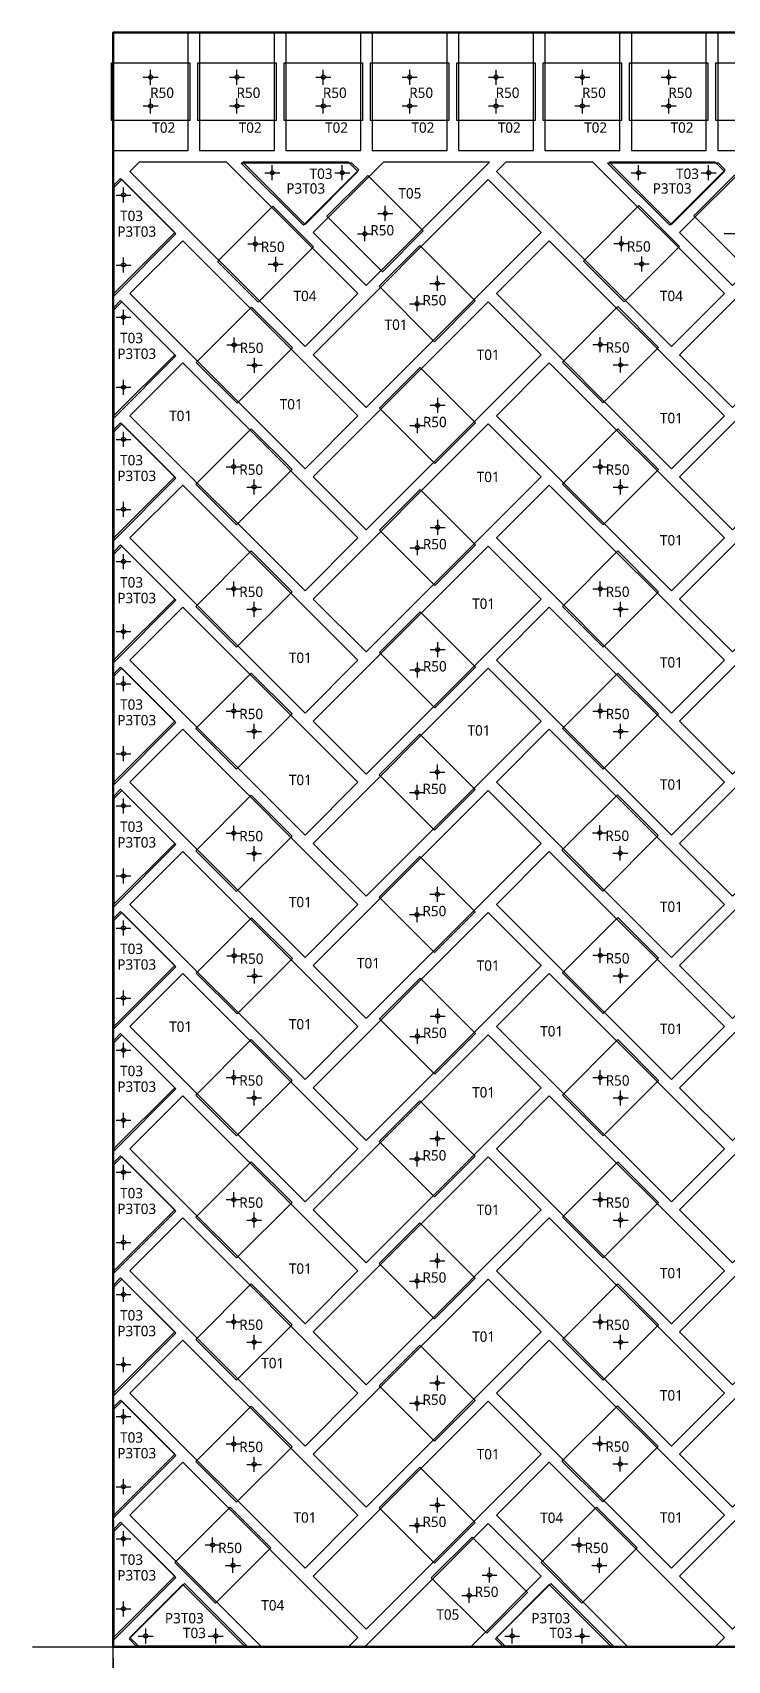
# Model space of a CAD drawing. Header units: millimetres. Extents: x -190 to 8130, y -7782 to 208.
# Drawn here: x 5075 to 5678, y -2635 to -1222 of the extents above; entities that cross this region are included whole.
import ezdxf
from ezdxf.enums import TextEntityAlignment as Align

# ---------------------------------------------------------------- set-up
doc = ezdxf.new("R2010")
doc.units = ezdxf.units.MM
for name, color, linetype in [('BOARD', 7, 'Continuous'), ('DIM', 8, 'Continuous'), ('ORIGIN', 1, 'Continuous'), ('P3_CLIP', 4, 'Continuous'), ('P3_HOLE', 1, 'Continuous'), ('P3_SLIP', 7, 'Continuous'), ('P3_TXT_B', 7, 'Continuous'), ('P3_TXT_C', 4, 'Continuous')]:
    doc.layers.add(name, color=color, linetype=linetype)
doc.styles.add('CN', font='msyh.ttc')
doc.dimstyles.new('MM', dxfattribs={"dimtxt": 34, "dimasz": 20, "dimexe": 12, "dimexo": 10, "dimgap": 8, "dimtad": 1, "dimdec": 1, "dimdsep": 46, "dimtxsty": 'CN', "dimcen": 2.5, "dimazin": 3, "dimtfac": 1, "dimtmove": 0, "dimatfit": 3})

msp = doc.modelspace()

# ---------------------------------------------------------------- linework, layer by layer
at = {"layer": 'BOARD', "lineweight": 50}
msp.add_lwpolyline([(5145, -2623.5), (6645, -2623.5), (6645, -1222), (5145, -1222)], close=True, dxfattribs=at)
at = {"layer": 'ORIGIN'}
for p, q in [((5145, -2693.5), (5145, -2533.5)), ((5075, -2623.5), (5235, -2623.5))]:
    msp.add_line(p, q, dxfattribs=at)
at = {"layer": 'P3_CLIP'}
for points in [[(5143.5, -1298.25), (5143.5, -1248.25), (5211.5, -1248.25), (5211.5, -1298.25)], [(5218.5, -1298.25), (5218.5, -1248.25), (5286.5, -1248.25), (5286.5, -1298.25)], [(5293.5, -1298.25), (5293.5, -1248.25), (5361.5, -1248.25), (5361.5, -1298.25)], [(5368.5, -1298.25), (5368.5, -1248.25), (5436.5, -1248.25), (5436.5, -1298.25)], [(5443.5, -1298.25), (5443.5, -1248.25), (5511.5, -1248.25), (5511.5, -1298.25)], [(5518.5, -1298.25), (5518.5, -1248.25), (5586.5, -1248.25), (5586.5, -1298.25)], [(5593.5, -1298.25), (5593.5, -1248.25), (5661.5, -1248.25), (5661.5, -1298.25)], [(5668.5, -1298.25), (5668.5, -1248.25), (5736.5, -1248.25), (5736.5, -1298.25)], [(5352.4, -1335.28), (5256.23, -1335.29), (5310.3, -1389.34), (5358.38, -1341.26)], [(5670.59, -1335.28), (5574.43, -1335.28), (5628.49, -1389.34), (5676.57, -1341.26)], [(5145.5, -1354.59), (5145.5, -1450.76), (5199.56, -1396.7), (5151.48, -1348.61)], [(5414.13, -1394.26), (5378.78, -1429.62), (5330.69, -1381.53), (5366.05, -1346.18)], [(5732.65, -1393.94), (5697.29, -1429.3), (5649.21, -1381.22), (5684.56, -1345.86)], [(5319.01, -1407.96), (5283.66, -1372.6), (5235.57, -1420.69), (5270.93, -1456.04)], [(5636.89, -1407.64), (5601.54, -1372.29), (5553.45, -1420.37), (5588.81, -1455.73)], [(5459.42, -1455.03), (5424.07, -1490.39), (5375.98, -1442.31), (5411.34, -1406.95)], [(5145.5, -1460.66), (5145.5, -1556.82), (5199.56, -1502.76), (5151.48, -1454.68)], [(5300.64, -1495.66), (5265.28, -1460.3), (5217.2, -1508.38), (5252.56, -1543.74)], [(5618.52, -1495.34), (5583.17, -1459.98), (5535.08, -1508.07), (5570.44, -1543.42)], [(5459.74, -1560.78), (5424.38, -1596.14), (5376.3, -1548.06), (5411.66, -1512.7)], [(5145.5, -1566.73), (5145.5, -1662.89), (5199.56, -1608.83), (5151.48, -1560.75)], [(5300.32, -1601.4), (5264.97, -1566.05), (5216.89, -1614.13), (5252.24, -1649.49)], [(5618.52, -1601.4), (5583.17, -1566.05), (5535.08, -1614.13), (5570.44, -1649.49)], [(5459.74, -1666.85), (5424.38, -1702.21), (5376.3, -1654.12), (5411.66, -1618.77)], [(5145.5, -1672.79), (5145.5, -1768.95), (5199.56, -1714.89), (5151.48, -1666.81)], [(5300.32, -1707.47), (5264.97, -1672.12), (5216.89, -1720.2), (5252.24, -1755.55)], [(5618.52, -1707.47), (5583.17, -1672.12), (5535.08, -1720.2), (5570.44, -1755.55)], [(5459.74, -1772.91), (5424.38, -1808.27), (5376.3, -1760.19), (5411.66, -1724.83)], [(5145.5, -1778.86), (5145.5, -1875.02), (5199.56, -1820.96), (5151.48, -1772.88)], [(5300.32, -1813.54), (5264.97, -1778.18), (5216.88, -1826.27), (5252.24, -1861.62)], [(5618.52, -1813.54), (5583.17, -1778.18), (5535.08, -1826.27), (5570.44, -1861.62)], [(5459.42, -1879.3), (5424.07, -1914.65), (5375.99, -1866.57), (5411.34, -1831.22)], [(5145.5, -1884.93), (5145.5, -1981.09), (5199.56, -1927.03), (5151.48, -1878.95)], [(5300.32, -1919.6), (5264.97, -1884.25), (5216.89, -1932.33), (5252.24, -1967.68)], [(5618.21, -1919.29), (5582.85, -1883.93), (5534.77, -1932.01), (5570.12, -1967.37)], [(5459.42, -1985.36), (5424.07, -2020.72), (5375.98, -1972.64), (5411.34, -1937.28)], [(5145.5, -1990.99), (5145.5, -2087.15), (5199.56, -2033.09), (5151.48, -1985.01)], [(5300.64, -2025.99), (5265.28, -1990.63), (5217.2, -2038.71), (5252.56, -2074.07)], [(5618.52, -2025.67), (5583.17, -1990.31), (5535.08, -2038.4), (5570.44, -2073.75)], [(5459.74, -2091.11), (5424.38, -2126.47), (5376.3, -2078.39), (5411.66, -2043.03)], [(5145.5, -2097.06), (5145.5, -2193.22), (5199.56, -2139.16), (5151.48, -2091.08)], [(5300.32, -2131.73), (5264.97, -2096.38), (5216.89, -2144.46), (5252.24, -2179.82)], [(5618.52, -2131.73), (5583.17, -2096.38), (5535.08, -2144.46), (5570.44, -2179.82)], [(5459.42, -2197.5), (5424.07, -2232.85), (5375.99, -2184.77), (5411.34, -2149.42)], [(5145.5, -2203.12), (5145.5, -2299.28), (5199.56, -2245.22), (5151.48, -2197.14)], [(5300.32, -2237.8), (5264.97, -2202.45), (5216.89, -2250.53), (5252.24, -2285.88)], [(5618.52, -2237.8), (5583.17, -2202.45), (5535.08, -2250.53), (5570.44, -2285.88)], [(5459.42, -2303.56), (5424.07, -2338.92), (5375.98, -2290.83), (5411.34, -2255.48)], [(5145.5, -2309.19), (5145.5, -2405.35), (5199.56, -2351.29), (5151.48, -2303.21)], [(5300.32, -2343.87), (5264.97, -2308.51), (5216.88, -2356.6), (5252.24, -2391.95)], [(5618.52, -2343.87), (5583.17, -2308.51), (5535.08, -2356.6), (5570.44, -2391.95)], [(5459.42, -2409.63), (5424.07, -2444.98), (5375.99, -2396.9), (5411.34, -2361.55)], [(5145.5, -2415.26), (5145.5, -2511.42), (5199.56, -2457.36), (5151.48, -2409.28)], [(5300.32, -2449.93), (5264.97, -2414.58), (5216.89, -2462.66), (5252.24, -2498.01)], [(5618.21, -2449.62), (5582.85, -2414.26), (5534.77, -2462.34), (5570.12, -2497.7)], [(5459.42, -2515.7), (5424.07, -2551.05), (5375.99, -2502.97), (5411.34, -2467.61)], [(5145.5, -2521.32), (5145.5, -2617.48), (5199.56, -2563.42), (5151.48, -2515.34)], [(5281.95, -2537.63), (5246.6, -2502.27), (5198.51, -2550.36), (5233.87, -2585.71)], [(5600.15, -2537.63), (5564.8, -2502.27), (5516.71, -2550.36), (5552.07, -2585.71)], [(5504.71, -2576.47), (5469.36, -2611.82), (5421.28, -2563.74), (5456.63, -2528.39)], [(5164.81, -2622.72), (5260.97, -2622.72), (5206.91, -2568.66), (5158.83, -2616.74)], [(5483.01, -2622.72), (5579.17, -2622.72), (5525.11, -2568.66), (5477.03, -2616.74)]]:
    msp.add_lwpolyline(points, close=True, dxfattribs=at)
at = {"layer": 'P3_HOLE'}
for p, q in [((5177.5, -1267.25), (5177.5, -1254.25)), ((5252.5, -1267.25), (5252.5, -1254.25)), ((5327.5, -1267.25), (5327.5, -1254.25)), ((5402.5, -1267.25), (5402.5, -1254.25)), ((5477.5, -1267.25), (5477.5, -1254.25)), ((5552.5, -1267.25), (5552.5, -1254.25)), ((5627.5, -1267.25), (5627.5, -1254.25)), ((5171, -1260.75), (5184, -1260.75)), ((5246, -1260.75), (5259, -1260.75)), ((5321, -1260.75), (5334, -1260.75)), ((5396, -1260.75), (5409, -1260.75)), ((5471, -1260.75), (5484, -1260.75)), ((5546, -1260.75), (5559, -1260.75)), ((5621, -1260.75), (5634, -1260.75)), ((5171, -1285.75), (5184, -1285.75)), ((5177.5, -1292.25), (5177.5, -1279.25)), ((5246, -1285.75), (5259, -1285.75)), ((5252.5, -1292.25), (5252.5, -1279.25)), ((5321, -1285.75), (5334, -1285.75)), ((5327.5, -1292.25), (5327.5, -1279.25)), ((5396, -1285.75), (5409, -1285.75)), ((5402.5, -1292.25), (5402.5, -1279.25)), ((5471, -1285.75), (5484, -1285.75)), ((5477.5, -1292.25), (5477.5, -1279.25)), ((5546, -1285.75), (5559, -1285.75)), ((5552.5, -1292.25), (5552.5, -1279.25)), ((5621, -1285.75), (5634, -1285.75)), ((5627.5, -1292.25), (5627.5, -1279.25)), ((5283.11, -1350.27), (5283.11, -1337.27)), ((5343.92, -1350.27), (5343.92, -1337.27)), ((5601.3, -1350.27), (5601.3, -1337.27)), ((5662.11, -1350.27), (5662.11, -1337.27)), ((5153.99, -1369.58), (5153.99, -1356.58)), ((5276.61, -1343.77), (5289.61, -1343.77)), ((5337.42, -1343.77), (5350.42, -1343.77)), ((5594.8, -1343.77), (5607.8, -1343.77)), ((5655.61, -1343.77), (5668.61, -1343.77)), ((5147.49, -1363.08), (5160.49, -1363.08)), ((5374.75, -1379.06), (5387.75, -1379.06)), ((5381.25, -1385.56), (5381.25, -1372.56)), ((5268.45, -1411.98), (5268.45, -1398.98)), ((5357.07, -1396.74), (5370.07, -1396.74)), ((5363.57, -1403.24), (5363.57, -1390.24)), ((5586.33, -1411.67), (5586.33, -1398.67)), ((5675.59, -1396.42), (5688.59, -1396.42)), ((5261.95, -1405.48), (5274.95, -1405.48)), ((5579.83, -1405.17), (5592.83, -1405.17)), ((5147.49, -1423.89), (5160.49, -1423.89)), ((5153.99, -1430.39), (5153.99, -1417.39)), ((5279.63, -1423.16), (5292.63, -1423.16)), ((5286.13, -1429.66), (5286.13, -1416.66)), ((5597.51, -1422.85), (5610.51, -1422.85)), ((5604.01, -1429.35), (5604.01, -1416.35)), ((5420.04, -1439.83), (5433.04, -1439.83)), ((5426.54, -1446.33), (5426.54, -1433.33)), ((5408.86, -1464.01), (5408.86, -1451.01)), ((5147.49, -1469.14), (5160.49, -1469.14)), ((5153.99, -1475.64), (5153.99, -1462.64)), ((5402.36, -1457.51), (5415.36, -1457.51)), ((5243.58, -1493.18), (5256.58, -1493.18)), ((5250.08, -1499.68), (5250.08, -1486.68)), ((5561.46, -1492.86), (5574.46, -1492.86)), ((5567.96, -1499.36), (5567.96, -1486.36)), ((5261.26, -1510.86), (5274.26, -1510.86)), ((5267.76, -1517.36), (5267.76, -1504.36)), ((5579.14, -1510.54), (5592.14, -1510.54)), ((5585.64, -1517.04), (5585.64, -1504.04)), ((5153.99, -1536.45), (5153.99, -1523.45)), ((5147.49, -1529.95), (5160.49, -1529.95)), ((5426.86, -1552.08), (5426.86, -1539.08)), ((5420.36, -1545.58), (5433.36, -1545.58)), ((5153.99, -1581.71), (5153.99, -1568.71)), ((5402.68, -1563.26), (5415.68, -1563.26)), ((5409.18, -1569.76), (5409.18, -1556.76)), ((5147.49, -1575.21), (5160.49, -1575.21)), ((5249.77, -1605.43), (5249.77, -1592.43)), ((5567.96, -1605.43), (5567.96, -1592.43)), ((5243.27, -1598.93), (5256.27, -1598.93)), ((5267.44, -1623.11), (5267.44, -1610.11)), ((5561.46, -1598.93), (5574.46, -1598.93)), ((5585.64, -1623.11), (5585.64, -1610.11)), ((5260.94, -1616.61), (5273.94, -1616.61)), ((5579.14, -1616.61), (5592.14, -1616.61)), ((5147.49, -1636.02), (5160.49, -1636.02)), ((5153.99, -1642.52), (5153.99, -1629.52)), ((5420.36, -1651.65), (5433.36, -1651.65)), ((5426.86, -1658.15), (5426.86, -1645.15)), ((5409.18, -1675.83), (5409.18, -1662.83)), ((5147.49, -1681.27), (5160.49, -1681.27)), ((5153.99, -1687.77), (5153.99, -1674.77)), ((5402.68, -1669.33), (5415.68, -1669.33)), ((5243.27, -1705), (5256.27, -1705)), ((5249.77, -1711.5), (5249.77, -1698.5)), ((5561.46, -1705), (5574.46, -1705)), ((5567.96, -1711.5), (5567.96, -1698.5)), ((5260.94, -1722.67), (5273.94, -1722.67)), ((5267.44, -1729.17), (5267.44, -1716.17)), ((5579.14, -1722.67), (5592.14, -1722.67)), ((5585.64, -1729.17), (5585.64, -1716.17)), ((5153.99, -1748.58), (5153.99, -1735.58)), ((5147.49, -1742.08), (5160.49, -1742.08)), ((5426.86, -1764.21), (5426.86, -1751.21)), ((5420.36, -1757.71), (5433.36, -1757.71)), ((5153.99, -1793.84), (5153.99, -1780.84)), ((5402.68, -1775.39), (5415.68, -1775.39)), ((5409.18, -1781.89), (5409.18, -1768.89)), ((5147.49, -1787.34), (5160.49, -1787.34)), ((5249.76, -1817.56), (5249.76, -1804.56)), ((5567.96, -1817.56), (5567.96, -1804.56)), ((5243.26, -1811.06), (5256.26, -1811.06)), ((5267.44, -1835.24), (5267.44, -1822.24)), ((5561.46, -1811.06), (5574.46, -1811.06)), ((5585.64, -1835.24), (5585.64, -1822.24)), ((5260.94, -1828.74), (5273.94, -1828.74)), ((5579.14, -1828.74), (5592.14, -1828.74)), ((5147.49, -1848.15), (5160.49, -1848.15)), ((5153.99, -1854.65), (5153.99, -1841.65)), ((5420.04, -1864.1), (5433.04, -1864.1)), ((5426.54, -1870.6), (5426.54, -1857.6)), ((5408.87, -1888.27), (5408.87, -1875.27)), ((5147.49, -1893.41), (5160.49, -1893.41)), ((5153.99, -1899.91), (5153.99, -1886.91)), ((5402.37, -1881.77), (5415.37, -1881.77)), ((5243.27, -1917.13), (5256.27, -1917.13)), ((5249.77, -1923.63), (5249.77, -1910.63)), ((5561.15, -1916.81), (5574.15, -1916.81)), ((5567.65, -1923.31), (5567.65, -1910.31)), ((5260.94, -1934.8), (5273.94, -1934.8)), ((5267.44, -1941.3), (5267.44, -1928.3)), ((5578.83, -1934.49), (5591.83, -1934.49)), ((5585.33, -1940.99), (5585.33, -1927.99)), ((5153.99, -1960.72), (5153.99, -1947.72)), ((5147.49, -1954.22), (5160.49, -1954.22)), ((5426.54, -1976.66), (5426.54, -1963.66)), ((5420.04, -1970.16), (5433.04, -1970.16)), ((5402.36, -1987.84), (5415.36, -1987.84)), ((5408.86, -1994.34), (5408.86, -1981.34)), ((5147.49, -1999.47), (5160.49, -1999.47)), ((5153.99, -2005.97), (5153.99, -1992.97)), ((5250.08, -2030.01), (5250.08, -2017.01)), ((5567.96, -2029.69), (5567.96, -2016.69)), ((5243.58, -2023.51), (5256.58, -2023.51)), ((5267.76, -2047.69), (5267.76, -2034.69)), ((5561.46, -2023.19), (5574.46, -2023.19)), ((5585.64, -2047.37), (5585.64, -2034.37)), ((5261.26, -2041.19), (5274.26, -2041.19)), ((5579.14, -2040.87), (5592.14, -2040.87)), ((5147.49, -2060.28), (5160.49, -2060.28)), ((5153.99, -2066.78), (5153.99, -2053.78)), ((5420.36, -2075.91), (5433.36, -2075.91)), ((5426.86, -2082.41), (5426.86, -2069.41)), ((5409.18, -2100.09), (5409.18, -2087.09)), ((5147.49, -2105.54), (5160.49, -2105.54)), ((5153.99, -2112.04), (5153.99, -2099.04)), ((5402.68, -2093.59), (5415.68, -2093.59)), ((5243.27, -2129.26), (5256.27, -2129.26)), ((5249.77, -2135.76), (5249.77, -2122.76)), ((5561.46, -2129.26), (5574.46, -2129.26)), ((5567.96, -2135.76), (5567.96, -2122.76)), ((5260.94, -2146.94), (5273.94, -2146.94)), ((5267.44, -2153.44), (5267.44, -2140.44)), ((5579.14, -2146.94), (5592.14, -2146.94)), ((5585.64, -2153.44), (5585.64, -2140.44)), ((5153.99, -2172.85), (5153.99, -2159.85)), ((5147.49, -2166.35), (5160.49, -2166.35)), ((5426.54, -2188.8), (5426.54, -2175.8)), ((5420.04, -2182.3), (5433.04, -2182.3)), ((5402.37, -2199.97), (5415.37, -2199.97)), ((5408.87, -2206.47), (5408.87, -2193.47)), ((5147.49, -2211.6), (5160.49, -2211.6)), ((5153.99, -2218.1), (5153.99, -2205.1)), ((5249.77, -2241.83), (5249.77, -2228.83)), ((5567.96, -2241.83), (5567.96, -2228.83)), ((5243.27, -2235.33), (5256.27, -2235.33)), ((5267.44, -2259.5), (5267.44, -2246.5)), ((5561.46, -2235.33), (5574.46, -2235.33)), ((5585.64, -2259.5), (5585.64, -2246.5)), ((5260.94, -2253), (5273.94, -2253)), ((5579.14, -2253), (5592.14, -2253)), ((5147.49, -2272.41), (5160.49, -2272.41)), ((5153.99, -2278.91), (5153.99, -2265.91)), ((5420.04, -2288.36), (5433.04, -2288.36)), ((5426.54, -2294.86), (5426.54, -2281.86)), ((5408.86, -2312.54), (5408.86, -2299.54)), ((5147.49, -2317.67), (5160.49, -2317.67)), ((5153.99, -2324.17), (5153.99, -2311.17)), ((5402.36, -2306.04), (5415.36, -2306.04)), ((5243.26, -2341.39), (5256.26, -2341.39)), ((5249.76, -2347.89), (5249.76, -2334.89)), ((5561.46, -2341.39), (5574.46, -2341.39)), ((5567.96, -2347.89), (5567.96, -2334.89)), ((5260.94, -2359.07), (5273.94, -2359.07)), ((5267.44, -2365.57), (5267.44, -2352.57)), ((5579.14, -2359.07), (5592.14, -2359.07)), ((5585.64, -2365.57), (5585.64, -2352.57)), ((5153.99, -2384.98), (5153.99, -2371.98)), ((5147.49, -2378.48), (5160.49, -2378.48)), ((5426.54, -2400.93), (5426.54, -2387.93)), ((5420.04, -2394.43), (5433.04, -2394.43)), ((5402.37, -2412.1), (5415.37, -2412.1)), ((5408.87, -2418.6), (5408.87, -2405.6)), ((5147.49, -2423.74), (5160.49, -2423.74)), ((5153.99, -2430.24), (5153.99, -2417.24)), ((5249.77, -2453.96), (5249.77, -2440.96)), ((5567.65, -2453.64), (5567.65, -2440.64)), ((5243.27, -2447.46), (5256.27, -2447.46)), ((5267.44, -2471.63), (5267.44, -2458.63)), ((5561.15, -2447.14), (5574.15, -2447.14)), ((5585.33, -2471.32), (5585.33, -2458.32)), ((5260.94, -2465.13), (5273.94, -2465.13)), ((5578.83, -2464.82), (5591.83, -2464.82)), ((5147.49, -2484.55), (5160.49, -2484.55)), ((5153.99, -2491.05), (5153.99, -2478.05)), ((5420.05, -2500.5), (5433.05, -2500.5)), ((5426.55, -2507), (5426.55, -2494)), ((5408.86, -2524.67), (5408.86, -2511.67)), ((5147.49, -2529.8), (5160.49, -2529.8)), ((5153.99, -2536.3), (5153.99, -2523.3)), ((5231.39, -2541.65), (5231.39, -2528.65)), ((5402.36, -2518.17), (5415.36, -2518.17)), ((5549.59, -2541.65), (5549.59, -2528.65)), ((5224.89, -2535.15), (5237.89, -2535.15)), ((5543.09, -2535.15), (5556.09, -2535.15)), ((5242.57, -2552.83), (5255.57, -2552.83)), ((5249.07, -2559.33), (5249.07, -2546.33)), ((5471.83, -2567.77), (5471.83, -2554.77)), ((5560.77, -2552.83), (5573.77, -2552.83)), ((5567.27, -2559.33), (5567.27, -2546.33)), ((5465.33, -2561.27), (5478.33, -2561.27)), ((5153.99, -2597.11), (5153.99, -2584.11)), ((5447.66, -2578.94), (5460.66, -2578.94)), ((5454.16, -2585.44), (5454.16, -2572.44)), ((5147.49, -2590.61), (5160.49, -2590.61)), ((5166.79, -2614.23), (5179.79, -2614.23)), ((5173.29, -2620.73), (5173.29, -2607.73)), ((5227.6, -2614.23), (5240.6, -2614.23)), ((5234.1, -2620.73), (5234.1, -2607.73)), ((5484.99, -2614.23), (5497.99, -2614.23)), ((5491.49, -2620.73), (5491.49, -2607.73)), ((5545.8, -2614.23), (5558.8, -2614.23)), ((5552.3, -2620.73), (5552.3, -2607.73))]:
    msp.add_line(p, q, dxfattribs=at)
for centre in [(5177.5, -1260.75), (5252.5, -1260.75), (5327.5, -1260.75), (5402.5, -1260.75), (5477.5, -1260.75), (5552.5, -1260.75), (5627.5, -1260.75), (5177.5, -1285.75), (5252.5, -1285.75), (5327.5, -1285.75), (5402.5, -1285.75), (5477.5, -1285.75), (5552.5, -1285.75), (5627.5, -1285.75), (5283.11, -1343.77), (5343.92, -1343.77), (5601.3, -1343.77), (5662.11, -1343.77), (5153.99, -1363.08), (5381.25, -1379.06), (5363.57, -1396.74), (5268.45, -1405.48), (5586.33, -1405.17), (5153.99, -1423.89), (5286.13, -1423.16), (5604.01, -1422.85), (5426.54, -1439.83), (5408.86, -1457.51), (5153.99, -1469.14), (5250.08, -1493.18), (5567.96, -1492.86), (5267.76, -1510.86), (5585.64, -1510.54), (5153.99, -1529.95), (5426.86, -1545.58), (5409.18, -1563.26), (5153.99, -1575.21), (5249.77, -1598.93), (5567.96, -1598.93), (5267.44, -1616.61), (5585.64, -1616.61), (5153.99, -1636.02), (5426.86, -1651.65), (5409.18, -1669.33), (5153.99, -1681.27), (5249.77, -1705), (5567.96, -1705), (5267.44, -1722.67), (5585.64, -1722.67), (5153.99, -1742.08), (5426.86, -1757.71), (5409.18, -1775.39), (5153.99, -1787.34), (5249.76, -1811.06), (5567.96, -1811.06), (5267.44, -1828.74), (5585.64, -1828.74), (5153.99, -1848.15), (5426.54, -1864.1), (5153.99, -1893.41), (5408.87, -1881.77), (5249.77, -1917.13), (5567.65, -1916.81), (5267.44, -1934.8), (5585.33, -1934.49), (5153.99, -1954.22), (5426.54, -1970.16), (5408.86, -1987.84), (5153.99, -1999.47), (5250.08, -2023.51), (5567.96, -2023.19), (5267.76, -2041.19), (5585.64, -2040.87), (5153.99, -2060.28), (5426.86, -2075.91), (5153.99, -2105.54), (5409.18, -2093.59), (5249.77, -2129.26), (5567.96, -2129.26), (5267.44, -2146.94), (5585.64, -2146.94), (5153.99, -2166.35), (5426.54, -2182.3), (5408.87, -2199.97), (5153.99, -2211.6), (5249.77, -2235.33), (5567.96, -2235.33), (5267.44, -2253), (5585.64, -2253), (5153.99, -2272.41), (5426.54, -2288.36), (5153.99, -2317.67), (5408.86, -2306.04), (5249.76, -2341.39), (5567.96, -2341.39), (5267.44, -2359.07), (5585.64, -2359.07), (5153.99, -2378.48), (5426.54, -2394.43), (5408.87, -2412.1), (5153.99, -2423.74), (5249.77, -2447.46), (5567.65, -2447.14), (5267.44, -2465.13), (5585.33, -2464.82), (5153.99, -2484.55), (5426.55, -2500.5), (5153.99, -2529.8), (5408.86, -2518.17), (5231.39, -2535.15), (5549.59, -2535.15), (5249.07, -2552.83), (5567.27, -2552.83), (5471.83, -2561.27), (5454.16, -2578.94), (5153.99, -2590.61), (5173.29, -2614.23), (5234.1, -2614.23), (5491.49, -2614.23), (5552.3, -2614.23)]:
    msp.add_circle(centre, 1.75, dxfattribs=at)
at = {"layer": 'P3_SLIP'}
for points in [[(5145, -1324.5), (5210, -1324.5), (5210, -1222), (5145, -1222)], [(5220, -1324.5), (5285, -1324.5), (5285, -1222), (5220, -1222)], [(5295, -1324.5), (5360, -1324.5), (5360, -1222), (5295, -1222)], [(5370, -1324.5), (5435, -1324.5), (5435, -1222), (5370, -1222)], [(5445, -1324.5), (5510, -1324.5), (5510, -1222), (5445, -1222)], [(5520, -1324.5), (5585, -1324.5), (5585, -1222), (5520, -1222)], [(5595, -1324.5), (5660, -1324.5), (5660, -1222), (5595, -1222)], [(5670, -1324.5), (5735, -1324.5), (5735, -1222), (5670, -1222)], [(5357.6, -1448.67), (5243.43, -1334.5), (5167.71, -1334.5), (5159.61, -1342.6), (5311.64, -1494.63)], [(5357.6, -1342.6), (5349.49, -1334.5), (5257.57, -1334.5), (5311.64, -1388.57)], [(5471.77, -1334.5), (5379.84, -1334.5), (5318.71, -1395.64), (5364.67, -1441.6)], [(5675.8, -1448.67), (5561.63, -1334.5), (5485.91, -1334.5), (5477.81, -1342.6), (5629.83, -1494.63)], [(5675.8, -1342.6), (5667.69, -1334.5), (5575.77, -1334.5), (5629.83, -1388.57)], [(5789.97, -1334.5), (5698.04, -1334.5), (5636.91, -1395.64), (5682.87, -1441.6)], [(5145, -1449.14), (5198.5, -1395.64), (5152.54, -1349.67), (5145, -1357.21)], [(5516.7, -1395.64), (5470.74, -1349.67), (5318.71, -1501.7), (5364.67, -1547.66)], [(5834.9, -1395.64), (5788.93, -1349.67), (5636.91, -1501.7), (5682.87, -1547.66)], [(5357.6, -1554.74), (5205.57, -1402.71), (5159.61, -1448.67), (5311.64, -1600.7)], [(5675.8, -1554.74), (5523.77, -1402.71), (5477.81, -1448.67), (5629.83, -1600.7)], [(5145, -1555.2), (5198.5, -1501.7), (5152.54, -1455.74), (5145, -1463.28)], [(5516.7, -1501.7), (5470.74, -1455.74), (5318.71, -1607.77), (5364.67, -1653.73)], [(5834.9, -1501.7), (5788.93, -1455.74), (5636.91, -1607.77), (5682.87, -1653.73)], [(5357.6, -1660.8), (5205.57, -1508.77), (5159.61, -1554.74), (5311.64, -1706.76)], [(5675.8, -1660.8), (5523.77, -1508.77), (5477.81, -1554.74), (5629.83, -1706.76)], [(5145, -1661.27), (5198.5, -1607.77), (5152.54, -1561.81), (5145, -1569.34)], [(5516.7, -1607.77), (5470.74, -1561.81), (5318.71, -1713.83), (5364.67, -1759.8)], [(5834.9, -1607.77), (5788.93, -1561.81), (5636.91, -1713.83), (5682.87, -1759.8)], [(5357.6, -1766.87), (5205.57, -1614.84), (5159.61, -1660.8), (5311.64, -1812.83)], [(5675.8, -1766.87), (5523.77, -1614.84), (5477.81, -1660.8), (5629.83, -1812.83)], [(5145, -1767.33), (5198.5, -1713.83), (5152.54, -1667.87), (5145, -1675.41)], [(5516.7, -1713.83), (5470.74, -1667.87), (5318.71, -1819.9), (5364.67, -1865.86)], [(5834.9, -1713.83), (5788.93, -1667.87), (5636.91, -1819.9), (5682.87, -1865.86)], [(5357.6, -1872.93), (5205.57, -1720.91), (5159.61, -1766.87), (5311.64, -1918.9)], [(5675.8, -1872.93), (5523.77, -1720.91), (5477.81, -1766.87), (5629.83, -1918.9)], [(5145, -1873.4), (5198.5, -1819.9), (5152.54, -1773.94), (5145, -1781.48)], [(5516.7, -1819.9), (5470.74, -1773.94), (5318.71, -1925.97), (5364.67, -1971.93)], [(5834.9, -1819.9), (5788.93, -1773.94), (5636.91, -1925.97), (5682.87, -1971.93)], [(5357.6, -1979), (5205.57, -1826.97), (5159.61, -1872.93), (5311.64, -2024.96)], [(5675.8, -1979), (5523.77, -1826.97), (5477.81, -1872.93), (5629.83, -2024.96)], [(5145, -1979.47), (5198.5, -1925.97), (5152.54, -1880.01), (5145, -1887.54)], [(5516.7, -1925.97), (5470.74, -1880.01), (5318.71, -2032.03), (5364.67, -2077.99)], [(5834.9, -1925.97), (5788.93, -1880.01), (5636.91, -2032.03), (5682.87, -2077.99)], [(5357.6, -2085.07), (5205.57, -1933.04), (5159.61, -1979), (5311.64, -2131.03)], [(5675.8, -2085.07), (5523.77, -1933.04), (5477.81, -1979), (5629.83, -2131.03)], [(5145, -2085.53), (5198.5, -2032.03), (5152.54, -1986.07), (5145, -1993.61)], [(5516.7, -2032.03), (5470.74, -1986.07), (5318.71, -2138.1), (5364.67, -2184.06)], [(5834.9, -2032.03), (5788.93, -1986.07), (5636.91, -2138.1), (5682.87, -2184.06)], [(5357.6, -2191.13), (5205.57, -2039.1), (5159.61, -2085.07), (5311.64, -2237.09)], [(5675.8, -2191.13), (5523.77, -2039.1), (5477.81, -2085.07), (5629.83, -2237.09)], [(5145, -2191.6), (5198.5, -2138.1), (5152.54, -2092.14), (5145, -2099.67)], [(5516.7, -2138.1), (5470.74, -2092.14), (5318.71, -2244.17), (5364.67, -2290.13)], [(5834.9, -2138.1), (5788.93, -2092.14), (5636.91, -2244.17), (5682.87, -2290.13)], [(5357.6, -2297.2), (5205.57, -2145.17), (5159.61, -2191.13), (5311.64, -2343.16)], [(5675.8, -2297.2), (5523.77, -2145.17), (5477.81, -2191.13), (5629.83, -2343.16)], [(5145, -2297.66), (5198.5, -2244.17), (5152.54, -2198.2), (5145, -2205.74)], [(5516.7, -2244.17), (5470.74, -2198.2), (5318.71, -2350.23), (5364.67, -2396.19)], [(5834.9, -2244.17), (5788.93, -2198.2), (5636.91, -2350.23), (5682.87, -2396.19)], [(5357.6, -2403.26), (5205.57, -2251.24), (5159.61, -2297.2), (5311.64, -2449.23)], [(5675.8, -2403.26), (5523.77, -2251.24), (5477.81, -2297.2), (5629.83, -2449.23)], [(5145, -2403.73), (5198.5, -2350.23), (5152.54, -2304.27), (5145, -2311.81)], [(5516.7, -2350.23), (5470.74, -2304.27), (5318.71, -2456.3), (5364.67, -2502.26)], [(5834.9, -2350.23), (5788.93, -2304.27), (5636.91, -2456.3), (5682.87, -2502.26)], [(5357.6, -2509.33), (5205.57, -2357.3), (5159.61, -2403.26), (5311.64, -2555.29)], [(5675.8, -2509.33), (5523.77, -2357.3), (5477.81, -2403.26), (5629.83, -2555.29)], [(5145, -2509.8), (5198.5, -2456.3), (5152.54, -2410.34), (5145, -2417.87)], [(5516.7, -2456.3), (5470.74, -2410.34), (5318.71, -2562.36), (5364.67, -2608.33)], [(5834.9, -2456.3), (5788.93, -2410.34), (5636.91, -2562.36), (5682.87, -2608.33)], [(5349.49, -2623.5), (5357.6, -2615.4), (5205.57, -2463.37), (5159.61, -2509.33), (5273.78, -2623.5)], [(5667.69, -2623.5), (5675.8, -2615.4), (5523.77, -2463.37), (5477.81, -2509.33), (5591.98, -2623.5)], [(5145, -2615.86), (5198.5, -2562.36), (5152.54, -2516.4), (5145, -2523.94)], [(5455.56, -2623.5), (5516.7, -2562.36), (5470.74, -2516.4), (5363.64, -2623.5)], [(5259.64, -2623.5), (5205.57, -2569.43), (5159.61, -2615.4), (5167.71, -2623.5)], [(5577.83, -2623.5), (5523.77, -2569.43), (5477.81, -2615.4), (5485.91, -2623.5)]]:
    msp.add_lwpolyline(points, close=True, dxfattribs=at)

# ---------------------------------------------------------------- texts
at = {"layer": 'P3_TXT_B', "style": 'CN'}
for s, p in [('T02', (5189, -1304.5)), ('T02', (5264, -1304.5)), ('T02', (5339, -1304.5)), ('T02', (5414, -1304.5)), ('T02', (5489, -1304.5)), ('T02', (5564, -1304.5)), ('T02', (5639, -1304.5)), ('T03', (5325.57, -1344.57)), ('T03', (5643.77, -1344.57)), ('T05', (5402.71, -1361.6)), ('T03', (5161, -1381.14)), ('T04', (5311.61, -1450.63)), ('T04', (5629.81, -1450.63)), ('T03', (5161, -1487.2)), ('T01', (5390.71, -1475.66)), ('T01', (5470.71, -1501.73)), ('T01', (5299.61, -1544.7)), ('T01', (5203.61, -1554.76)), ('T01', (5629.81, -1556.7)), ('T03', (5161, -1593.27)), ('T01', (5470.71, -1607.8)), ('T01', (5629.81, -1662.76)), ('T03', (5161, -1699.33)), ('T01', (5466.71, -1717.86)), ('T01', (5307.61, -1764.83)), ('T01', (5629.81, -1768.83)), ('T03', (5161, -1805.4)), ('T01', (5462.71, -1827.93)), ('T01', (5307.61, -1870.9)), ('T01', (5629.81, -1874.9)), ('T03', (5161, -1911.47)), ('T01', (5307.61, -1976.96)), ('T01', (5629.81, -1980.96)), ('T03', (5161, -2017.53)), ('T01', (5366.71, -2029.99)), ('T01', (5470.71, -2032.06)), ('T01', (5203.61, -2085.09)), ('T01', (5307.61, -2083.03)), ('T01', (5525.81, -2089.09)), ('T01', (5629.81, -2087.03)), ('T03', (5161, -2123.6)), ('T01', (5466.71, -2142.13)), ('T03', (5161, -2229.66)), ('T01', (5470.71, -2244.19)), ('T01', (5307.61, -2295.16)), ('T01', (5629.81, -2299.16)), ('T03', (5161, -2335.73)), ('T01', (5466.71, -2354.26)), ('T01', (5283.61, -2377.23)), ('T01', (5629.81, -2405.23)), ('T03', (5161, -2441.8)), ('T01', (5470.71, -2456.33)), ('T01', (5311.61, -2511.29)), ('T04', (5525.81, -2511.5)), ('T01', (5629.81, -2511.29)), ('T03', (5161, -2547.86)), ('T04', (5283.61, -2587.5)), ('T05', (5435.64, -2595.5)), ('T03', (5215.61, -2611.5)), ('T03', (5533.81, -2611.5))]:
    msp.add_text(s, height=9, dxfattribs=at).set_placement(p, align=Align.MIDDLE_CENTER)
at = {"layer": 'P3_TXT_C', "style": 'CN'}
for s, p in [('R50', (5187.5, -1274.25)), ('R50', (5262.5, -1274.25)), ('R50', (5337.5, -1274.25)), ('R50', (5412.5, -1274.25)), ('R50', (5487.5, -1274.25)), ('R50', (5562.5, -1274.25)), ('R50', (5637.5, -1274.25)), ('P3T03', (5312.23, -1357.34)), ('P3T03', (5630.43, -1357.34)), ('P3T03', (5165.5, -1394.76)), ('R50', (5378.69, -1393.62)), ('R50', (5283.57, -1408.04)), ('R50', (5601.45, -1407.73)), ('R50', (5423.98, -1454.39)), ('P3T03', (5165.5, -1500.82)), ('R50', (5265.2, -1495.74)), ('R50', (5583.08, -1495.42)), ('R50', (5424.3, -1560.14)), ('R50', (5264.89, -1601.49)), ('R50', (5583.08, -1601.49)), ('P3T03', (5165.5, -1606.89)), ('R50', (5424.3, -1666.21)), ('P3T03', (5165.5, -1712.95)), ('R50', (5264.89, -1707.55)), ('R50', (5583.08, -1707.55)), ('R50', (5424.3, -1772.27)), ('R50', (5264.88, -1813.62)), ('R50', (5583.08, -1813.62)), ('P3T03', (5165.5, -1819.02)), ('R50', (5423.99, -1878.65)), ('P3T03', (5165.5, -1925.09)), ('R50', (5264.89, -1919.68)), ('R50', (5582.77, -1919.37)), ('R50', (5423.98, -1984.72)), ('R50', (5583.08, -2025.75)), ('P3T03', (5165.5, -2031.15)), ('R50', (5265.2, -2026.07)), ('R50', (5424.3, -2090.47)), ('P3T03', (5165.5, -2137.22)), ('R50', (5264.89, -2131.82)), ('R50', (5583.08, -2131.82)), ('R50', (5423.99, -2196.85)), ('P3T03', (5165.5, -2243.28)), ('R50', (5264.89, -2237.88)), ('R50', (5583.08, -2237.88)), ('R50', (5423.98, -2302.92)), ('P3T03', (5165.5, -2349.35)), ('R50', (5264.88, -2343.95)), ('R50', (5583.08, -2343.95)), ('R50', (5423.99, -2408.98)), ('R50', (5582.77, -2449.7)), ('P3T03', (5165.5, -2455.42)), ('R50', (5264.89, -2450.01)), ('R50', (5423.99, -2515.05)), ('R50', (5246.51, -2537.71)), ('R50', (5564.71, -2537.71)), ('P3T03', (5165.5, -2561.48)), ('R50', (5469.28, -2575.82)), ('P3T03', (5206.83, -2598.72)), ('P3T03', (5525.03, -2598.72))]:
    msp.add_text(s, height=9, dxfattribs=at).set_placement(p, align=Align.MIDDLE_CENTER)

# ---------------------------------------------------------------- dimensions: what is measured, and where the dimension line sits
at = {"layer": 'DIM'}
msp.add_linear_dim(base=(5145, -2813.5), p1=(5145, -2623.5), p2=(6645, -2623.5), dimstyle='MM', dxfattribs=at).render()

doc.saveas('drawing.dxf')
